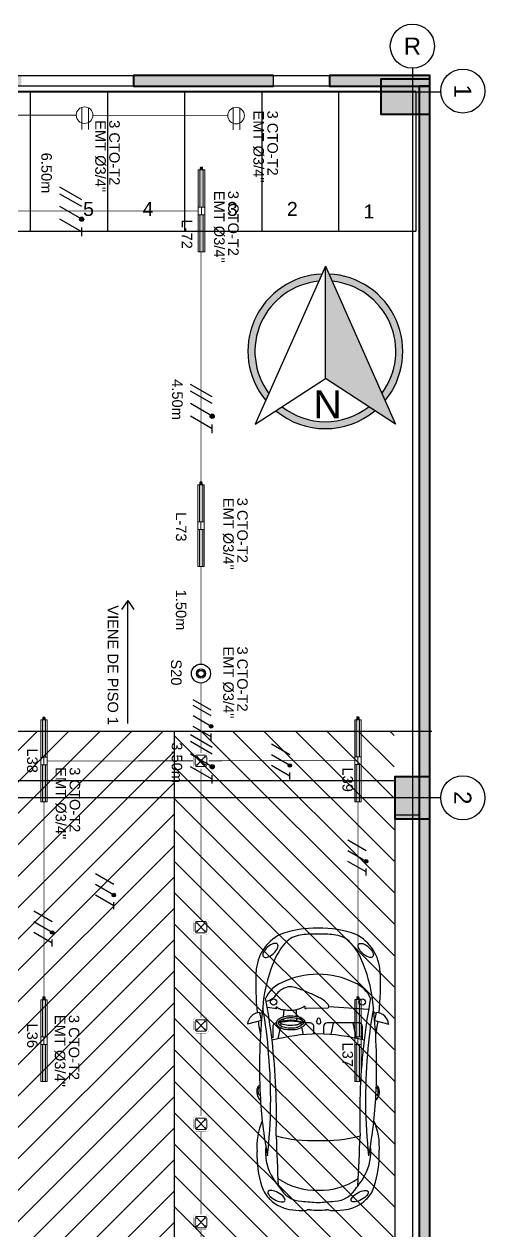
# Model space of a CAD drawing. Header units: metres. Extents: x 81 to 650, y -25 to 177.
# Drawn here: x 172.79 to 179.37, y 71.62 to 88.87 of the extents above; entities that cross this region are included whole.
import ezdxf
from ezdxf.enums import TextEntityAlignment as Align
from ezdxf.lldxf.tags import DXFTag

# ---------------------------------------------------------------- set-up
doc = ezdxf.new("R2010")
doc.units = ezdxf.units.M
doc.linetypes.add('LÍNEAS_OCULTASX2', pattern=[0.75, 0.5, -0.25])
for name, color, linetype in [('-ALAMBRADO', 7, 'Continuous'), ('-parquead', 253, 'Continuous'), ('@F1', 251, 'Continuous'), ('A_CIRCULO DE EJES', 252, 'Continuous'), ('AREA PARQUEO', 253, 'Continuous'), ('AS_GL DETECCION_PISO 2', 7, 'Continuous'), ('GG_PISO 2', 8, 'Continuous'), ('GG_PISO 3', 8, 'Continuous'), ('NORTE', 7, 'Continuous'), ('SENSOR MOVIMIENTO', 3, 'Continuous'), ('TEXTOS DE MEDIDAS', 7, 'Continuous')]:
    doc.layers.add(name, color=color, linetype=linetype)
for name, color, linetype, lineweight in [('-CN-GYD-INTERRUPTORES DE PARED', 3, 'Continuous', 20), ('-CN-GYD-LUMINARIA LED HERMETICA', 1, 'Continuous', 5), ('-CN-GYD-TOMACORRIENTES', 1, 'Continuous', 18), ('-CN-GYD-TUBERÍA PRINCIPAL ILUMINACION', 5, 'Continuous', 5), ('-CN-GYD-TUBERÍA TOMACORRIENTE PVC', 86, 'Continuous', 18), ('-EL-Texto Tomas', 7, 'Continuous', 0), ('_TEXTO', 7, 'Continuous', 9), ('CAJA DE PASO', 94, 'Continuous', 5), ('Estructura', 250, 'Continuous', 40), ('Muro', 251, 'Continuous', 40), ('Piso', 253, 'Continuous', 30), ('TEXTOS', 250, 'Continuous', 20)]:
    doc.layers.add(name, color=color, linetype=linetype, lineweight=lineweight)
doc.layers.add('A-HATCH CONCRETO', color=7, linetype='Continuous', true_color=0xc2c2c2)
doc.layers.add('HACHTCOLUMNA', color=7, linetype='Continuous', true_color=0x474747)
doc.styles.add('A_TEXT1', font='arial.ttf')
doc.styles.add('ROMANS', font='arial.ttf')
doc.styles.get("Standard").update_dxf_attribs({"font": 'arial.ttf'})
tags = doc.linetypes.add('EMT_LINE', pattern='A,0.5,-0.2,["EMT",Standard,S=0.1,R=0,X=-0.1,Y=-0.05],-0.25', length=0.95).pattern_tags.tags
tags[6] = DXFTag(74, 10)
pattern_1 = [(270, (73.633, -1.35), (10.40324, -6.00631), [1.50158, -10.51105]), (360, (73.6335, -2.101), (10.40324, 6.00631), [0.75079, -20.05569]), (360, (73.6335, -2.289), (10.40324, 6.00631), [0.60063, -20.20584]), (360, (73.6335, -1.9134), (10.40324, 6.00631), [0.60063, -20.20584]), (330, (73.633, -2.477), (10.40324, 6.00631), [0.4805, -11.53212]), (30, (73.633, -1.726), (4e-09, 12.01262), [0.4805, -11.53212])]

# ---------------------------------------------------------------- blocks, each defined once
blk = doc.blocks.new('GG_HERMETICA')
h = blk.add_hatch()
h.set_pattern_fill('SWAMP', color=252, scale=0.472938, angle=270)
h.set_pattern_definition(pattern_1)
h.paths.add_polyline_path([(-20, -30), (-20, 17), (-550, 17), (-550, -30)])
h = blk.add_hatch()
h.set_pattern_fill('SWAMP', color=252, scale=0.472938, angle=270)
h.set_pattern_definition(pattern_1)
h.paths.add_polyline_path([(620, -30), (620, 17), (90, 17), (90, -30)])
at = {"layer": '-CN-GYD-INTERRUPTORES DE PARED', "color": 1, "extrusion": (0, 0, -1)}
for p, q in [((-550, -53), (-550, 40)), ((-550, 40), (-525, 40)), ((-525, 40), (-20, 40)), ((90, 40), (620, 40)), ((620, 40), (620, -53)), ((-20, -53), (-550, -53)), ((594, -53), (90, -53)), ((620, -53), (594, -53))]:
    blk.add_line(p, q, dxfattribs=at)
at = {"layer": '-CN-GYD-INTERRUPTORES DE PARED', "color": 1}
for p, q in [((90, 40), (-20, 40)), ((-20, 40), (-20, -53)), ((90, -53), (90, 40)), ((622, 6), (620, 6)), ((620, 6), (620, -6)), ((622, 10), (623, 11)), ((622, 8), (622, 10)), ((622, 7), (622, 8)), ((622, 5), (622, 7)), ((622, -6), (622, 6)), ((623, 4), (622, 5)), ((622, -3), (623, 1)), ((623, 11), (623, 11)), ((623, 11), (630, 11)), ((623, 1), (623, 4)), ((623, 1), (623, 1)), ((630, 11), (630, 6)), ((630, 6), (631, 6)), ((631, 6), (631, 9)), ((631, 9), (639, 9)), ((639, 9), (639, 6)), ((639, 6), (640, 6)), ((640, 10), (650, 10)), ((640, 6), (640, 10)), ((650, 10), (652, 8)), ((652, 8), (656, 8)), ((656, 8), (658, 8)), ((658, 8), (661, 5)), ((661, 5), (661, -6)), ((-20, -6), (90, -6)), ((620, -19), (620, -6)), ((622, -19), (620, -19)), ((622, -6), (622, -3)), ((622, -6), (622, -9)), ((622, -6), (622, -19)), ((622, -9), (623, -13)), ((623, -17), (622, -18)), ((622, -18), (622, -19)), ((622, -19), (622, -21)), ((622, -21), (622, -22)), ((622, -22), (623, -24)), ((623, -13), (623, -14)), ((623, -14), (623, -17)), ((623, -24), (623, -24)), ((623, -24), (630, -24)), ((630, -24), (630, -19)), ((630, -19), (631, -19)), ((631, -19), (631, -22)), ((631, -22), (639, -22)), ((639, -22), (639, -19)), ((639, -19), (640, -19)), ((640, -19), (640, -22)), ((640, -22), (650, -22)), ((650, -22), (652, -20)), ((652, -20), (656, -20)), ((656, -20), (658, -20)), ((658, -20), (661, -17)), ((661, -17), (661, -6))]:
    blk.add_line(p, q, dxfattribs=at)
for points in [[(623, 4), (630, 4)], [(623, 1), (630, 1)], [(629, 11), (629, 4), (629, 1), (629, -6)], [(630, 6), (630, -6)], [(631, 6), (631, -6)], [(639, 2), (631, 2)], [(639, 6), (639, -6)], [(640, 6), (640, -6)], [(640, 1), (650, 1), (650, 3), (640, 3)], [(650, 3), (652, 5)], [(650, 1), (652, -3)], [(652, 8), (652, -6)], [(-20, -53), (90, -53)], [(623, -14), (630, -14)], [(623, -17), (630, -17)], [(629, -24), (629, -17), (629, -14), (629, -6)], [(630, -19), (630, -6)], [(631, -19), (631, -6)], [(639, -15), (631, -15)], [(639, -19), (639, -6)], [(640, -19), (640, -6)], [(640, -14), (650, -14), (650, -15), (640, -15)], [(650, -14), (652, -10)], [(650, -15), (652, -17)], [(652, -20), (652, -6)]]:
    blk.add_lwpolyline(points, dxfattribs=at)
at = {"color": 1}
for points in [[(-20, 17), (-20, -30), (-550, -30), (-550, 17)], [(620, 17), (620, -30), (90, -30), (90, 17)]]:
    blk.add_lwpolyline(points, close=True, dxfattribs=at)
blk = doc.blocks.new('O6C20-MDW')
at = {"layer": 'SENSOR MOVIMIENTO'}
for radius in [129, 62.1, 43.1]:
    blk.add_circle((63166, 32657), radius, dxfattribs=at)
blk = doc.blocks.new('A_B_Eje')
at = {"layer": 'A_CIRCULO DE EJES', "ltscale": 1.5}
blk.add_circle((0, 0), 0.0045, dxfattribs=at)
at = {"layer": 'A_CIRCULO DE EJES', "ltscale": 1.5, "style": 'A_TEXT1'}
blk.add_attdef('EJE', text='', height=0.0035, dxfattribs=at).set_placement((0, 0), align=Align.MIDDLE_CENTER)
blk = doc.blocks.new('3x')
at = {"layer": '-ALAMBRADO'}
h = blk.add_hatch(color=256, dxfattribs=at)
edge = h.paths.add_edge_path()
edge.add_arc((0.078, 0.13), 0.025, 0, 360)
for p, q in [((-0.152, 0.13), (-0.302, -0.13)), ((-0.072, 0.13), (-0.222, -0.13)), ((0.078, 0.13), (-0.072, -0.13)), ((0.228, 0.13), (0.078, -0.13))]:
    blk.add_line(p, q, dxfattribs=at)
blk.add_lwpolyline([(0.278, 0.13), (0.178, 0.13)], dxfattribs=at)
blk.add_circle((0.078, 0.13), 0.025, dxfattribs=at)
blk = doc.blocks.new('*U62')
at = {"layer": '-ALAMBRADO'}
blk.add_blockref('3x', (0, 0), dxfattribs=at)
blk = doc.blocks.new('A$Cf847e5f9')
h = blk.add_hatch(color=256)
h.dxf.hatch_style = 1
h.paths.add_polyline_path([(-0.94, 0.95), (-0.48, 1.98, -0.58483), (6.62, 18.02), (7.08, 19.06, 0.618991)])
h.paths.add_polyline_path([(15.65, 1.98), (16.1, 0.95, 0.618991), (8.08, 19.06), (8.54, 18.02, -0.58483)])
at = {"true_color": 0x636466}
h = blk.add_hatch(color=251, dxfattribs=at)
h.dxf.hatch_style = 1
h.paths.add_polyline_path([(7.58, 4.1), (17.59, -2.41), (7.58, 20.19)])
h = blk.add_hatch(color=256)
h.dxf.hatch_style = 1
h.paths.add_polyline_path([(1.39, 0.07), (0.5, -0.5, 0.361596), (14.66, -0.5), (13.78, 0.07, -0.344197)])
for points in [[(-2.43, -2.41), (7.58, 4.1)], [(17.59, -2.41), (7.58, 4.1)]]:
    blk.add_lwpolyline(points)
at = {"layer": 'NORTE'}
for q in [(-2.43, -2.41), (17.59, -2.41)]:
    blk.add_line((7.58, 20.19), q, dxfattribs=at)
blk.add_lwpolyline([(7.58, 4.1), (7.58, 20.19)], dxfattribs=at)
for radius, start, end in [(11.06, 92.5879, 219.6164), (11.06, 320.3836, 87.4121), (10.06, 95.4614, 216.7429), (10.06, 323.2571, 84.5386), (10.06, 232.0134, 307.9866), (11.06, 230.2404, 309.7596)]:
    blk.add_arc((7.58, 8), radius, start, end, dxfattribs=at)
at = {"layer": 'NORTE', "insert": (5.88, 2.43), "char_height": 4, "attachment_point": 1}
blk.add_mtext_dynamic_manual_height_columns('N', width=1.3231, gutter_width=12.5, heights=[0], dxfattribs=at)
blk = doc.blocks.new('estructura etapa 3')
at = {"layer": 'HACHTCOLUMNA'}
h = blk.add_hatch(color=256, dxfattribs=at)
h.paths.add_polyline_path([(-91.651, -6658.124), (-91.651, -6657.624), (-92.35, -6657.624), (-92.35, -6658.124)])
h.paths.add_polyline_path([(-49.354, -6658.124), (-49.354, -6657.624), (-50.055, -6657.624), (-50.055, -6658.124)])
h.paths.add_polyline_path([(-56.053, -6658.124), (-56.053, -6657.624), (-56.753, -6657.624), (-56.753, -6658.124)])
h.paths.add_polyline_path([(-76.45, -6659.124), (-76.95, -6659.124), (-76.95, -6657.624), (-76.45, -6657.624)])
h.paths.add_polyline_path([(-83.95, -6659.124), (-84.45, -6659.124), (-84.45, -6657.624), (-83.95, -6657.624)])
h.paths.add_polyline_path([(-60.452, -6659.124), (-60.952, -6659.124), (-60.952, -6657.624), (-60.452, -6657.624)])
h.paths.add_polyline_path([(-67.95, -6659.124), (-68.45, -6659.124), (-68.45, -6657.624), (-67.95, -6657.624)])
h.paths.add_polyline_path([(-91.85, -6668.199), (-91.851, -6667.599), (-92.35, -6667.599), (-92.349, -6668.199)])
h.paths.add_polyline_path([(-49.354, -6668.199), (-49.354, -6667.599), (-49.854, -6667.599), (-49.854, -6668.199)])
h.paths.add_polyline_path([(-56.154, -6668.149), (-56.154, -6667.649), (-56.854, -6667.649), (-56.854, -6668.149)])
h.paths.add_polyline_path([(-59.952, -6667.649), (-59.952, -6668.149), (-61.452, -6668.149), (-61.452, -6667.649)])
h.paths.add_polyline_path([(-75.95, -6667.649), (-75.95, -6668.149), (-77.45, -6668.149), (-77.45, -6667.649)])
h.paths.add_polyline_path([(-68.95, -6667.649), (-68.95, -6668.149), (-67.45, -6668.149), (-67.45, -6667.649)])
h.paths.add_polyline_path([(-84.95, -6667.649), (-84.95, -6668.149), (-83.45, -6668.149), (-83.45, -6667.649)])
h.paths.add_polyline_path([(-91.85, -6676.199), (-91.85, -6675.599), (-92.349, -6675.599), (-92.349, -6676.199)])
h.paths.add_polyline_path([(-49.354, -6676.199), (-49.354, -6675.599), (-49.854, -6675.599), (-49.854, -6676.199)])
h.paths.add_polyline_path([(-56.154, -6676.149), (-56.154, -6675.649), (-56.754, -6675.649), (-56.754, -6676.149)])
h.paths.add_polyline_path([(-59.952, -6675.649), (-59.952, -6676.149), (-61.452, -6676.149), (-61.452, -6675.649)])
h.paths.add_polyline_path([(-75.95, -6675.649), (-75.95, -6676.149), (-77.45, -6676.149), (-77.45, -6675.649)])
h.paths.add_polyline_path([(-68.95, -6675.649), (-68.95, -6676.149), (-67.45, -6676.149), (-67.45, -6675.649)])
h.paths.add_polyline_path([(-84.95, -6675.649), (-84.95, -6676.149), (-83.45, -6676.149), (-83.45, -6675.649)])
h.paths.add_polyline_path([(-91.847, -6686.299), (-91.851, -6685.699), (-92.35, -6685.699), (-92.346, -6686.299)])
h.paths.add_polyline_path([(-49.354, -6686.299), (-49.354, -6685.699), (-49.854, -6685.699), (-49.854, -6686.299)])
h.paths.add_polyline_path([(-56.154, -6686.249), (-56.154, -6685.749), (-56.754, -6685.749), (-56.754, -6686.249)])
h.paths.add_polyline_path([(-59.952, -6685.749), (-59.952, -6686.249), (-61.452, -6686.249), (-61.452, -6685.749)])
h.paths.add_polyline_path([(-75.95, -6685.749), (-75.95, -6686.249), (-77.45, -6686.249), (-77.45, -6685.749)])
h.paths.add_polyline_path([(-68.95, -6685.749), (-68.95, -6686.249), (-67.45, -6686.249), (-67.45, -6685.749)])
h.paths.add_polyline_path([(-84.95, -6685.749), (-84.95, -6686.249), (-83.45, -6686.249), (-83.45, -6685.749)])
h.paths.add_polyline_path([(-49.353, -6694.294), (-49.354, -6693.699), (-49.855, -6693.699), (-49.854, -6694.294)])
h.paths.add_polyline_path([(-56.054, -6694.249), (-56.054, -6693.749), (-56.753, -6693.749), (-56.753, -6694.249)])
h.paths.add_polyline_path([(-91.651, -6694.249), (-91.651, -6693.749), (-92.35, -6693.749), (-92.35, -6694.249)])
h.paths.add_polyline_path([(-59.952, -6693.749), (-59.952, -6694.249), (-61.452, -6694.249), (-61.452, -6693.749)])
h.paths.add_polyline_path([(-75.95, -6693.749), (-75.95, -6694.249), (-77.45, -6694.249), (-77.45, -6693.749)])
h.paths.add_polyline_path([(-68.95, -6693.749), (-68.95, -6694.249), (-67.45, -6694.249), (-67.45, -6693.749)])
h.paths.add_polyline_path([(-84.95, -6693.749), (-84.95, -6694.249), (-83.45, -6694.249), (-83.45, -6693.749)])
h.paths.add_polyline_path([(-49.359, -6703.974), (-49.359, -6703.374), (-49.859, -6703.374), (-49.859, -6703.974)])
h.paths.add_polyline_path([(-56.054, -6703.924), (-56.054, -6703.424), (-56.753, -6703.424), (-56.753, -6703.924)])
h.paths.add_polyline_path([(-67.95, -6704.924), (-67.95, -6703.424), (-68.45, -6703.424), (-68.45, -6704.924)])
h.paths.add_polyline_path([(-91.651, -6703.924), (-91.651, -6703.424), (-92.35, -6703.424), (-92.35, -6703.924)])
h.paths.add_polyline_path([(-61.847, -6703.424), (-60.347, -6703.424), (-60.347, -6703.924), (-61.847, -6703.924)])
h.paths.add_polyline_path([(-83.95, -6704.924), (-83.95, -6703.424), (-84.45, -6703.424), (-84.45, -6704.924)])
h.paths.add_polyline_path([(-76.45, -6704.924), (-76.45, -6703.424), (-76.95, -6703.424), (-76.95, -6704.924)])
h.paths.add_polyline_path([(-49.354, -6711.949), (-49.354, -6711.449), (-50.054, -6711.449), (-50.054, -6711.949)])
h.paths.add_polyline_path([(-55.954, -6711.949), (-55.954, -6711.449), (-56.654, -6711.449), (-56.654, -6711.949)])
h.paths.add_polyline_path([(-91.65, -6711.949), (-91.65, -6711.449), (-92.35, -6711.449), (-92.35, -6711.949)])
h.paths.add_polyline_path([(-60.952, -6711.949), (-60.952, -6709.549), (-60.452, -6709.549), (-60.452, -6711.949)])
h.paths.add_polyline_path([(-68.45, -6709.549), (-68.45, -6711.949), (-67.95, -6711.949), (-67.95, -6709.549)])
h.paths.add_polyline_path([(-76.95, -6709.549), (-76.95, -6711.949), (-76.45, -6711.949), (-76.45, -6709.549)])
h.paths.add_polyline_path([(-83.95, -6709.549), (-83.95, -6711.949), (-84.45, -6711.949), (-84.45, -6709.549)])
at = {"layer": 'Estructura'}
for points in [[(-49.354, -6658.124), (-49.354, -6657.624), (-50.055, -6657.624), (-50.055, -6658.124)], [(-49.354, -6668.199), (-49.354, -6667.599), (-49.854, -6667.599), (-49.854, -6668.199)]]:
    blk.add_lwpolyline(points, close=True, dxfattribs=at)
blk = doc.blocks.new('A$Ce042a74c')
at = {"layer": 'A-HATCH CONCRETO', "ltscale": 0.03}
h = blk.add_hatch(color=256, dxfattribs=at)
h.dxf.hatch_style = 1
h.paths.add_polyline_path([(37.983, 8.975), (36.988, 8.975), (36.988, 8.825), (37.983, 8.825)])
h.paths.add_polyline_path([(38.983, 11.675), (38.983, 8.175), (39.133, 8.175), (39.133, 11.675)])
h.paths.add_polyline_path([(38.983, 8.975), (38.983, 8.975), (38.983, 8.825), (38.983, 8.825)], flags=17)
h.paths.add_polyline_path([(35.488, 8.975), (30.936, 8.975), (30.936, 8.825), (35.488, 8.825)])
h.paths.add_polyline_path([(33.787, 8.825), (33.787, 8.825), (33.637, 8.825), (33.637, 8.825)], flags=17)
h.paths.add_polyline_path([(33.787, 6.462), (33.637, 6.462), (33.637, 7.823), (33.787, 7.823)])
h.paths.add_polyline_path([(33.637, 7.474), (33.637, 7.624), (33.003, 7.624), (33.003, 7.475)])
h.paths.add_polyline_path([(31.549, 7.475), (31.549, 7.625), (32.203, 7.625), (32.203, 7.475)])
h.paths.add_polyline_path([(30.185, 7.475), (30.185, 7.625), (30.749, 7.625), (30.749, 7.475)])
h.paths.add_polyline_path([(30.489, 6.462), (30.339, 6.462), (30.339, 7.475), (30.489, 7.475)])
h.paths.add_polyline_path([(32.138, 6.462), (31.988, 6.462), (31.988, 7.475), (32.138, 7.475)])
h.paths.add_polyline_path([(26.544, 6.462), (33.787, 6.462), (33.787, 6.312), (26.544, 6.312)])
h.paths.add_polyline_path([(26.694, 7.475), (26.694, 7.625), (28.886, 7.625), (28.886, 7.475)])
h.paths.add_polyline_path([(26.545, 6.462), (26.543, 8.975), (26.693, 8.974), (26.693, 8.824), (26.694, 8.825), (26.695, 6.462)])
h.paths.add_polyline_path([(27.446, 6.462), (27.296, 6.462), (27.296, 6.462), (27.446, 6.462)])
h.paths.add_polyline_path([(26.546, 11.676), (26.546, 9.875), (26.691, 9.875), (26.696, 11.676)])
h.paths.add_polyline_path([(31.087, 8.975), (30.936, 8.975), (30.936, 9.977), (29.034, 9.977), (29.036, 8.975), (28.886, 8.975), (28.883, 10.126), (29.836, 10.126), (29.836, 11.675), (29.986, 11.675), (29.986, 10.126), (30.936, 10.126), (30.936, 11.675), (31.087, 11.675)])
h.paths.add_polyline_path([(31.886, 8.975), (32.036, 8.975), (32.036, 8.975)])
h.paths.add_polyline_path([(26.547, 11.675), (39.133, 11.675), (39.133, 11.825), (26.547, 11.825)])
h.paths.add_polyline_path([(47.081, 11.675), (44.231, 11.675), (44.231, 11.825), (47.081, 11.825)])
h.paths.add_polyline_path([(47.981, 54.675), (47.831, 54.675), (47.831, 3.892), (46.241, 3.892), (46.241, 5.906), (46.931, 5.906), (46.931, 6.056), (46.091, 6.056), (46.091, 2.292), (47.081, 2.292), (47.081, 2.442), (46.241, 2.442), (46.241, 3.742), (47.831, 3.742), (47.831, 0.95), (47.981, 0.95)])
h.paths.add_polyline_path([(27.346, 2.91), (27.373, 2.76), (26.695, 2.76), (26.695, 0.54), (26.544, 0.54), (26.544, 2.91)])
h.paths.add_polyline_path([(29.883, 2.91), (29.911, 2.76), (28.348, 2.76), (28.377, 2.91)])
h.paths.add_polyline_path([(32.1, 2.91), (32.129, 2.76), (30.885, 2.76), (30.914, 2.91)])
h.paths.add_polyline_path([(31.438, 0.54), (31.588, 0.54), (31.588, 0.566), (31.588, 2.76), (31.438, 2.76), (31.438, 0.566)])
h.paths.add_polyline_path([(33.14, 2.91), (33.113, 2.76), (33.737, 2.76), (33.737, 0.54), (33.887, 0.54), (33.887, 2.91)])
h.paths.add_polyline_path([(26.545, 0.39), (33.887, 0.39), (33.887, 0.54), (26.545, 0.54)])
h.paths.add_polyline_path([(7.925, 54.676), (7.925, 54.826), (3.1, 54.825), (3.1, 54.675)])
h.paths.add_polyline_path([(37.395, 51.521), (37.245, 51.521), (37.245, 54.675), (37.395, 54.675)])
h.paths.add_polyline_path([(36.533, 51.671), (36.383, 51.671), (36.383, 53.275), (36.533, 53.275)])
h.paths.add_polyline_path([(28.886, 51.521), (28.886, 51.671), (37.245, 51.671), (37.245, 51.521)])
h.paths.add_polyline_path([(36.383, 54.325), (36.383, 54.475)])
h.paths.add_polyline_path([(29.036, 52.667), (28.886, 52.667), (28.886, 53.275), (29.036, 53.275)], flags=0)
h.paths.add_polyline_path([(29.036, 52.667), (28.886, 52.667), (28.886, 53.275), (29.036, 53.275)], flags=17)
h.paths.add_polyline_path([(29.036, 52.667), (28.886, 52.667), (28.886, 53.275), (29.036, 53.275)], flags=17)
h = blk.add_hatch(color=256, dxfattribs=at)
h.dxf.hatch_style = 1
h.paths.add_polyline_path([(47.981, 54.675), (47.981, 54.825)], flags=17)
h.paths.add_polyline_path([(47.981, 54.675), (47.981, 54.825), (46.54, 54.825), (46.547, 54.675), (45.747, 54.675), (45.747, 54.825), (43.749, 54.825), (43.749, 54.675)])
h.paths.add_polyline_path([(42.149, 54.675), (42.149, 54.825), (40.252, 54.825), (40.252, 54.675)])
h.paths.add_polyline_path([(39.452, 54.675), (39.452, 54.825), (38.65, 54.825), (38.65, 54.675)])
h.paths.add_polyline_path([(37.45, 54.676), (37.45, 54.826), (28.403, 54.825), (28.403, 54.675)])
h.paths.add_polyline_path([(27.603, 54.675), (27.603, 54.825), (26.799, 54.825), (26.799, 54.675)])
h.paths.add_polyline_path([(25.199, 54.674), (25.199, 54.824), (23.202, 54.825), (23.202, 54.675)])
h.paths.add_polyline_path([(22.002, 54.675), (22.002, 54.825), (20.004, 54.825), (20.004, 54.675)])
h.paths.add_polyline_path([(18.804, 54.675), (18.804, 54.825), (17.602, 54.825), (17.602, 54.675)])
h.paths.add_polyline_path([(16.802, 54.676), (16.802, 54.826), (15.505, 54.825), (15.505, 54.675)])
h.paths.add_polyline_path([(13.905, 54.675), (13.905, 54.825), (11.921, 54.825), (11.921, 54.675)])
h.paths.add_polyline_path([(11.121, 54.675), (11.121, 54.825), (9.525, 54.825), (9.525, 54.675)])
at = {"layer": 'Piso'}
h = blk.add_hatch(dxfattribs=at)
h.set_pattern_fill('ANSI31', color=256, scale=0.1, angle=-41.916, style=0)
h.set_pattern_definition([(45, (42.71952, 22.5916), (-0.2245064, 0.2245064), [])])
h.paths.add_polyline_path([(44.331, 45.45), (44.331, 18.15), (41.381, 18.15), (41.381, 44.1), (41.242, 44.59), (40.949, 45.007), (40.536, 45.305), (40.048, 45.45)])
h = blk.add_hatch(dxfattribs=at)
h.set_pattern_fill('ANSI31', color=256, scale=0.1, angle=-41.916, style=0)
h.set_pattern_definition([(135, (46.04185, 22.5916), (0.2245064, 0.2245064), [])])
h.paths.add_polyline_path([(44.331, 45.45), (44.331, 18.15), (47.491, 18.15), (47.471, 45.45)])
at = {"layer": '-parquead'}
for points in [[(39.452, 54.825), (43.749, 54.825), (43.749, 54.675), (39.452, 54.675)], [(45.747, 54.825), (46.547, 54.825), (46.547, 54.675), (45.747, 54.675)], [(47.831, 44.25), (47.481, 44.25), (47.481, 18.7), (47.831, 18.7)]]:
    blk.add_lwpolyline(points, close=True, dxfattribs=at)
for points in [[(47.781, 54.6), (41.182, 54.6), (41.182, 52.6), (47.781, 52.6)], [(42.281, 52.6), (42.281, 54.6)], [(43.381, 54.6), (43.381, 52.6)], [(44.481, 52.6), (44.481, 54.6)], [(45.581, 54.6), (45.581, 52.6)], [(46.681, 52.6), (46.681, 54.6)], [(47.781, 54.6), (47.781, 52.6)]]:
    blk.add_lwpolyline(points, dxfattribs=at)
at = {"layer": 'Muro'}
blk.add_lwpolyline([(45.747, 54.825), (43.749, 54.825), (43.749, 54.675), (45.747, 54.675)], dxfattribs=at)
for points in [[(47.981, 54.675), (47.981, 54.825), (46.547, 54.825), (46.547, 54.675)], [(47.981, 54.675), (47.831, 54.675), (47.831, 0.95), (47.981, 0.95)]]:
    blk.add_lwpolyline(points, close=True, dxfattribs=at)
at = {"layer": 'Piso'}
for p, q in [((39.884, 45.451), (48.012, 45.451)), ((44.331, 45.451), (44.331, 18.15))]:
    blk.add_line(p, q, dxfattribs=at)
at = {"layer": 'AS_GL DETECCION_PISO 2', "linetype": 'Continuous', "lineweight": 50}
blk.add_blockref('estructura etapa 3', (97.335, 6712.399), dxfattribs=at)
at = {"layer": 'GG_PISO 2', "char_height": 0.2}
for s, insert, attachment_point, rotation in [('5', (43.186, 53.019), 3, 0), ('4', (43.879, 53.019), 1, 360), ('3', (45.239, 53.019), 3, 0), ('2', (45.94, 53.019), 1, 360), ('1', (47.035, 52.983), 1, 360)]:
    blk.add_mtext_dynamic_manual_height_columns(s, width=0.89145, gutter_width=5, heights=[0], dxfattribs=dict(at, insert=insert, attachment_point=attachment_point, rotation=rotation))
blk = doc.blocks.new('Tomas BD1')
at = {"lineweight": 0}
blk.add_line((0.115, -0.318), (0.115, 0.588), dxfattribs=at)
blk.add_lwpolyline([(-0.154, -0.297), (-0.154, 0.588)], dxfattribs=at)
blk.add_circle((0, 0), 0.338, dxfattribs=at)
at = {"layer": '-EL-Texto Tomas', "color": 7, "style": 'ROMANS'}
for tag, p, height, flags in [('POTENCIA(W)', (0.878, 0.595), 0.321, 9), ('TABLERO', (0.316, 0.654), 0.273, 8), ('CTO', (-0.059, 0.65), 0.273, 8)]:
    blk.add_attdef(tag, p, '', height=height, rotation=90, dxfattribs=dict(at, flags=flags))
at = {"layer": '-EL-Texto Tomas', "style": 'ROMANS', "flags": 9}
blk.add_attdef('USO', (-0.84, 0.589), '', height=0.35, rotation=90, dxfattribs=at)
blk = doc.blocks.new('Caja de paso')
at = {"layer": '-CN-GYD-TUBERÍA TOMACORRIENTE PVC', "const_width": 0.00173}
blk.add_lwpolyline([(-0.111, 0.067), (-0.111, -0.067, 0.414214), (-0.067, -0.111), (0.067, -0.111, 0.414214), (0.111, -0.067), (0.111, 0.067, 0.414214), (0.067, 0.111), (-0.067, 0.111, 0.414214)], format="xyb", close=True, dxfattribs=at)
at = {"layer": '-CN-GYD-TUBERÍA TOMACORRIENTE PVC'}
blk.add_lwpolyline([(-0.057, -0.082), (0.057, -0.082, 0.414214), (0.082, -0.057), (0.082, 0.057, 0.414214), (0.057, 0.082), (-0.057, 0.082, 0.414214), (-0.082, 0.057), (-0.082, -0.057, 0.414214)], format="xyb", close=True, dxfattribs=at)
at = {"layer": '-CN-GYD-TUBERÍA TOMACORRIENTE PVC', "linetype": 'LÍNEAS_OCULTASX2'}
for points in [[(-0.057, 0.057), (0.057, -0.057)], [(0.057, 0.057), (-0.057, -0.057)]]:
    blk.add_lwpolyline(points, dxfattribs=at)
at = {"layer": '-CN-GYD-TUBERÍA TOMACORRIENTE PVC'}
for centre in [(-0.057, 0.057), (0.057, 0.057), (-0.057, -0.057), (0.057, -0.057)]:
    blk.add_circle(centre, 0.00665, dxfattribs=at)
blk = doc.blocks.new('2x')
at = {"layer": '-ALAMBRADO'}
h = blk.add_hatch(color=256, dxfattribs=at)
edge = h.paths.add_edge_path()
edge.add_arc((0.075, 0.13), 0.025, 0, 360)
for p, q in [((-0.075, 0.13), (-0.225, -0.13)), ((0.075, 0.13), (-0.075, -0.13)), ((0.225, 0.13), (0.075, -0.13))]:
    blk.add_line(p, q, dxfattribs=at)
blk.add_lwpolyline([(0.275, 0.13), (0.175, 0.13)], dxfattribs=at)
blk.add_circle((0.075, 0.13), 0.025, dxfattribs=at)
blk = doc.blocks.new('*U51')
at = {"layer": '-ALAMBRADO'}
blk.add_blockref('2x', (0, 0), dxfattribs=at)

msp = doc.modelspace()

# ---------------------------------------------------------------- linework, layer by layer
at = {"layer": '-CN-GYD-TUBERÍA PRINCIPAL ILUMINACION', "linetype": 'EMT_LINE', "ltscale": 10, "const_width": 0.01}
for points in [[(171.13, 87.567), (173.532, 87.567)], [(173.769, 87.561), (175.695, 87.561)], [(168.86, 86.199), (175.273, 86.199)], [(175.313, 85.614), (175.313, 82.325)], [(175.313, 81.114), (175.313, 79.719)], [(175.313, 79.447), (175.313, 78.447)], [(173.118, 78.335), (175.201, 78.336)], [(175.424, 78.336), (177.508, 78.337)], [(175.313, 76.07), (175.313, 78.225)], [(173.072, 77.75), (173.072, 74.961)], [(177.554, 74.962), (177.554, 77.752)], [(175.313, 74.664), (175.313, 75.847)], [(175.313, 73.258), (175.313, 74.441)], [(175.313, 71.852), (175.313, 73.036)], [(175.313, 70.446), (175.313, 71.63)]]:
    msp.add_lwpolyline(points, dxfattribs=at)
at = {"color": 8}
msp.add_lwpolyline([(171.78, 78.057), (178.08, 78.057)], dxfattribs=at)
at = {"layer": '@F1', "linetype": 'Continuous'}
for p, q in [((176.177, 74.625), (176.152, 74.738)), ((176.155, 74.722), (176.187, 74.737)), ((176.395, 74.788), (176.26, 74.81)), ((177.814, 74.722), (177.782, 74.737)), ((177.793, 74.625), (177.818, 74.738)), ((176.177, 74.625), (175.977, 74.569)), ((176.499, 74.617), (176.414, 74.6)), ((176.5, 74.605), (176.415, 74.588)), ((176.455, 74.579), (176.448, 74.549)), ((176.67, 74.623), (176.777, 74.6)), ((176.671, 74.612), (176.778, 74.588)), ((176.736, 74.588), (176.744, 74.555)), ((176.964, 74.604), (176.97, 74.634)), ((177.025, 74.604), (177.018, 74.634)), ((177.062, 74.535), (177.062, 74.431)), ((177.566, 74.588), (177.116, 74.588)), ((177.201, 74.586), (177.167, 74.423)), ((177.481, 74.588), (177.53, 74.367)), ((177.62, 74.346), (177.62, 74.535)), ((177.793, 74.625), (177.993, 74.569)), ((176.443, 74.523), (176.409, 74.361)), ((176.75, 74.528), (176.774, 74.42))]:
    msp.add_line(p, q, dxfattribs=at)
at = {"layer": '@F1'}
for p, q in [((176.492, 74.674), (176.501, 74.779)), ((176.679, 74.68), (176.675, 74.778)), ((177.125, 74.802), (176.817, 74.795)), ((177.705, 74.779), (177.139, 74.819)), ((176.487, 74.615), (176.49, 74.648)), ((176.682, 74.621), (176.68, 74.654))]:
    msp.add_line(p, q, dxfattribs=at)
at = {"layer": '@F1', "linetype": 'Continuous'}
for points in [[(176.392, 74.588, 0.414214), (176.339, 74.535), (176.339, 74.376)], [(176.923, 74.431), (176.923, 74.535, 0.414214), (176.87, 74.588), (176.804, 74.588)]]:
    msp.add_lwpolyline(points, format="xyb", dxfattribs=at)
for points in [[(176.438, 74.588), (176.415, 74.588)], [(176.778, 74.588), (176.736, 74.588)]]:
    msp.add_lwpolyline(points, dxfattribs=at)
for centre, radius, start, end in [((176.941, 74.532), 1.412, 88.203, 110.657), ((177.029, 74.532), 1.412, 69.343, 91.797), ((176.738, 75.286), 0.64, 117.4706, 176.8958), ((177.136, 75.166), 0.838, 135.0395, 161.5127), ((176.781, 75.485), 0.363, 93.5765, 131.0654), ((176.944, 74.385), 1.474, 88.4023, 97.2064), ((177.026, 74.385), 1.474, 82.7936, 91.5977), ((177.188, 75.485), 0.363, 48.9346, 86.4235), ((176.833, 75.166), 0.838, 18.4873, 44.9605), ((177.232, 75.286), 0.64, 3.1042, 62.5294), ((178.233, 74.659), 2.044, 157.7656, 175.955), ((175.736, 74.659), 2.044, 4.045, 22.2344), ((180.037, 75.139), 3.943, 177.3617, 185.9207), ((176.984, 74.104), 1.18, 89.966, 116.1842), ((176.986, 74.104), 1.18, 63.8158, 90.034), ((173.933, 75.139), 3.943, 354.0793, 2.6383), ((176.624, 74.772), 0.422, 112.2685, 156.4568), ((177.346, 74.772), 0.422, 23.5432, 67.7315), ((166.68, 73.181), 9.717, 6.8538, 10.432), ((187.29, 73.181), 9.717, 169.568, 173.1462), ((176.16, 74.554), 0.184, 92.5895, 175.1642), ((183.779, 73.964), 7.631, 173.6862, 183.0174), ((171.497, 73.868), 4.789, 3.2586, 11.2572), ((182.473, 73.868), 4.789, 168.7428, 176.7414), ((170.19, 73.964), 7.631, 356.9826, 6.3138), ((177.809, 74.554), 0.184, 4.8358, 87.4105), ((180.037, 75.139), 3.943, 187.6796, 190.5813), ((176.994, 74.604), 0.0301, 157.3801, 22.6199), ((176.994, 74.634), 0.0241, 0, 180), ((177.116, 74.535), 0.0536, 90, 180), ((177.566, 74.535), 0.0536, 0, 90), ((173.933, 75.139), 3.943, 349.4187, 352.3204), ((177.071, 71.454), 2.981, 91.6629, 104.4466), ((176.898, 71.454), 2.981, 75.5534, 88.3371), ((167.284, 73.274), 9.106, 358.1085, 6.7269), ((186.685, 73.274), 9.106, 173.2731, 181.8915), ((169.068, 73.495), 7.24, 353.6037, 5.1155), ((184.902, 73.495), 7.24, 174.8845, 186.3963), ((176.152, 73.656), 0.0341, 88.953, 172.653), ((177.817, 73.656), 0.0341, 7.347, 91.047), ((176.274, 73.605), 0.165, 160.422, 227.6815), ((176.268, 73.616), 0.142, 164.075, 182.8953), ((176.197, 73.604), 0.071, 176.3517, 206.7819), ((176.143, 73.65), 0.0123, 25.4097, 159.5872), ((176.152, 73.581), 0.0205, 207.3553, 288.6953), ((182.285, 73.847), 6.133, 182.6645, 190.8935), ((171.685, 73.847), 6.133, 349.1065, 357.3355), ((177.696, 73.605), 0.165, 312.3185, 19.578), ((177.818, 73.581), 0.0205, 251.3047, 332.6447), ((177.828, 73.652), 0.0109, 15.925, 159.0437), ((177.773, 73.604), 0.071, 333.2181, 3.6483), ((177.701, 73.616), 0.142, 357.1047, 15.925), ((177.023, 72.819), 0.913, 156.1695, 184.4524), ((176.947, 72.819), 0.913, 355.5476, 23.8305), ((176.922, 72.74), 0.689, 173.0468, 208.6215), ((176.909, 75.006), 2.099, 255.5498, 272.063), ((241.788, 75.337), 65.445, 182.06958, 182.69392), ((177.06, 75.006), 2.099, 267.937, 284.4502), ((112.182, 75.337), 65.445, 357.30608, 357.93042), ((177.048, 72.74), 0.689, 331.3785, 6.9532), ((177.599, 72.703), 1.488, 178.2419, 197.6667), ((176.37, 72.703), 1.488, 342.3333, 1.7581), ((177.274, 72.932), 1.09, 208.6215, 219.6583), ((176.938, 73.107), 0.909, 234.5605, 272.9807), ((177.032, 73.107), 0.909, 267.0193, 305.4395), ((176.696, 72.932), 1.09, 320.3417, 331.3785), ((176.615, 72.389), 0.454, 197.6667, 225.3654), ((176.769, 72.419), 0.381, 208.5377, 266.7022), ((177.2, 72.419), 0.381, 273.2978, 331.4623), ((177.355, 72.389), 0.454, 314.6346, 342.3333), ((176.658, 72.426), 0.51, 224.8156, 266.2091), ((178.044, 87.079), 15.096, 265.0732, 265.9774), ((175.926, 87.079), 15.096, 274.0226, 274.9268), ((177.312, 72.426), 0.51, 273.7909, 315.1844), ((176.803, 73.435), 1.529, 263.2716, 269.9906), ((176.786, 72.005), 0.101, 279.8044, 298.967), ((176.842, 71.41), 0.507, 87.37, 90.8403), ((176.957, 72.812), 0.9, 264.1186, 271.7543), ((177.012, 72.812), 0.9, 268.2457, 275.8814), ((177.128, 71.41), 0.507, 89.1597, 92.63), ((177.184, 72.005), 0.101, 241.033, 260.1956), ((177.167, 73.435), 1.529, 270.0094, 276.7284)]:
    msp.add_arc(centre, radius, start, end, dxfattribs=at)
at = {"layer": '@F1', "linetype": 'Continuous', "extrusion": (0, 0, -1)}
for centre, major_axis, ratio in [((176.305, 75.626), (0.101, 0.089), 0.463754), ((176.39, 72.111), (-0.12, 0.066), 0.405921)]:
    msp.add_ellipse(centre, major_axis=major_axis, ratio=ratio, dxfattribs=at)
at = {"layer": '@F1', "linetype": 'Continuous'}
for centre, major_axis, ratio in [((177.665, 75.626), (-0.101, 0.089), 0.463754), ((177.579, 72.111), (0.12, 0.066), 0.405921)]:
    msp.add_ellipse(centre, major_axis=major_axis, ratio=ratio, dxfattribs=at)
at = {"layer": '@F1'}
for centre in [(176.35, 74.888), (177.614, 74.888)]:
    msp.add_ellipse(centre, major_axis=(0.0461, 0), ratio=0.983266, start_param=4.712389, end_param=10.995574, dxfattribs=at)
for points, knots in [([(177.125, 74.802), (177.132, 74.805), (177.149, 74.827), (177.112, 74.874), (177.066, 74.913), (176.987, 74.959), (176.876, 75.012), (176.751, 75.061), (176.636, 75.105), (176.54, 75.106), (176.46, 75.066), (176.399, 75.015), (176.361, 74.959), (176.321, 74.927), (176.294, 74.911), (176.245, 74.897)], [0, 0, 0, 0, 0.527288, 1.647451, 3.487558, 5.099073, 7.968657, 12.238313, 14.475187, 16.613757, 18.744202, 20.639343, 22.223389, 23.452731, 24.286529, 24.286529, 24.286529, 24.286529]), ([(176.395, 74.788), (176.392, 74.793), (176.386, 74.799), (176.383, 74.816), (176.393, 74.818), (176.399, 74.816), (176.407, 74.81), (176.416, 74.799), (176.438, 74.79), (176.479, 74.778), (176.552, 74.77), (176.628, 74.77), (176.7, 74.783), (176.744, 74.806), (176.779, 74.814), (176.786, 74.832), (176.792, 74.826), (176.796, 74.819), (176.795, 74.81), (176.797, 74.803), (176.794, 74.79), (176.81, 74.795), (176.817, 74.795)], [0, 0, 0, 0, 0.0138597, 0.0278304, 0.0329137, 0.0379971, 0.0465756, 0.0592704, 0.0762214, 0.1105991, 0.1789801, 0.2766959, 0.3173629, 0.3800771, 0.4110544, 0.4160421, 0.4210284, 0.4277212, 0.4387433, 0.4448131, 0.4508005, 0.4694463, 0.4694463, 0.4694463, 0.4694463]), ([(176.672, 74.68), (176.658, 74.683), (176.736, 74.67), (176.758, 74.652), (176.796, 74.624), (176.806, 74.593), (176.8, 74.559), (176.762, 74.536), (176.713, 74.504), (176.643, 74.492), (176.564, 74.492), (176.493, 74.502), (176.434, 74.525), (176.398, 74.552), (176.386, 74.582), (176.391, 74.604), (176.398, 74.624), (176.421, 74.64), (176.459, 74.666), (176.545, 74.682), (176.578, 74.692), (176.686, 74.678), (176.672, 74.68)], [0, 0, 0, 0, 0.03969, 0.089634, 0.13125, 0.1542862, 0.1797268, 0.2207266, 0.2680991, 0.3447665, 0.4095645, 0.4843001, 0.541515, 0.5817687, 0.6060665, 0.6262474, 0.6436722, 0.6634686, 0.6988791, 0.7758465, 0.8696394, 0.907731, 0.907731, 0.907731, 0.907731]), ([(176.675, 74.654), (176.679, 74.653), (176.684, 74.652), (176.695, 74.65), (176.701, 74.648), (176.717, 74.644), (176.724, 74.642), (176.734, 74.638), (176.737, 74.636), (176.743, 74.631), (176.745, 74.63), (176.753, 74.623), (176.76, 74.619), (176.768, 74.611), (176.77, 74.609), (176.774, 74.604), (176.775, 74.602), (176.777, 74.598), (176.777, 74.596), (176.778, 74.59), (176.778, 74.586), (176.776, 74.581), (176.776, 74.58), (176.775, 74.577), (176.773, 74.575), (176.768, 74.57), (176.764, 74.568), (176.755, 74.562), (176.749, 74.559), (176.739, 74.552), (176.735, 74.549), (176.724, 74.543), (176.717, 74.539), (176.705, 74.534), (176.699, 74.531), (176.686, 74.527), (176.679, 74.525), (176.657, 74.521), (176.641, 74.52), (176.611, 74.518), (176.595, 74.518), (176.549, 74.52), (176.518, 74.525), (176.478, 74.536), (176.467, 74.54), (176.451, 74.548), (176.445, 74.551), (176.435, 74.557), (176.43, 74.561), (176.423, 74.568), (176.421, 74.571), (176.416, 74.577), (176.415, 74.581), (176.415, 74.585), (176.415, 74.586), (176.415, 74.589), (176.415, 74.592), (176.416, 74.597), (176.417, 74.6), (176.419, 74.604), (176.42, 74.606), (176.42, 74.607), (176.421, 74.607), (176.421, 74.608), (176.422, 74.609), (176.425, 74.611), (176.427, 74.613), (176.432, 74.616), (176.435, 74.618), (176.44, 74.621), (176.442, 74.623), (176.449, 74.627), (176.454, 74.63), (176.462, 74.635), (176.467, 74.637), (176.477, 74.641), (176.483, 74.642), (176.499, 74.647), (176.511, 74.65), (176.528, 74.654), (176.534, 74.655), (176.546, 74.657), (176.551, 74.658), (176.564, 74.661), (176.573, 74.662), (176.593, 74.661), (176.599, 74.661), (176.612, 74.66), (176.618, 74.66), (176.639, 74.658), (176.657, 74.655), (176.669, 74.654), (176.67, 74.654), (176.672, 74.654), (176.673, 74.654), (176.674, 74.654), (176.674, 74.654), (176.675, 74.654)], [0.497033, 0.497033, 0.497033, 0.497033, 0.723444, 0.723444, 0.974636, 0.974636, 1.50964, 1.50964, 2.044645, 2.044645, 2.271061, 2.271061, 2.862376, 2.862376, 3.217654, 3.217654, 3.537253, 3.537253, 3.856852, 3.856852, 4.368613, 4.368613, 4.584627, 4.584627, 4.99269, 4.99269, 5.400753, 5.400753, 5.808816, 5.808816, 6.216879, 6.216879, 6.778716, 6.778716, 7.350371, 7.350371, 7.922025, 7.922025, 9.065335, 9.065335, 10.208644, 10.208644, 12.495263, 12.495263, 13.409896, 13.409896, 13.929088, 13.929088, 14.44828, 14.44828, 14.909885, 14.909885, 15.371489, 15.371489, 15.62524, 15.62524, 15.87899, 15.87899, 16.120875, 16.120875, 16.36276, 16.36276, 16.51635, 16.51635, 16.669941, 16.669941, 16.921521, 16.921521, 17.136676, 17.136676, 17.351831, 17.351831, 17.782142, 17.782142, 18.204974, 18.204974, 18.627807, 18.627807, 19.473473, 19.473473, 19.978923, 19.978923, 20.484372, 20.484372, 21.475119, 21.475119, 21.859144, 21.859144, 22.162884, 22.162884, 22.770362, 22.770362, 22.900493, 22.900493, 22.951221, 22.951221, 22.964298, 22.964298, 22.964298, 22.964298]), ([(176.75, 74.594), (176.748, 74.593), (176.745, 74.591), (176.737, 74.586), (176.732, 74.583), (176.721, 74.576), (176.715, 74.573), (176.703, 74.567), (176.697, 74.565), (176.684, 74.561), (176.677, 74.559), (176.655, 74.555), (176.639, 74.553), (176.609, 74.552), (176.593, 74.552), (176.547, 74.554), (176.516, 74.558), (176.476, 74.57), (176.465, 74.574), (176.449, 74.582), (176.443, 74.585), (176.436, 74.589), (176.434, 74.59), (176.433, 74.592)], [5.596292, 5.596292, 5.596292, 5.596292, 5.808816, 5.808816, 6.216879, 6.216879, 6.778716, 6.778716, 7.350371, 7.350371, 7.922025, 7.922025, 9.065335, 9.065335, 10.208644, 10.208644, 12.495263, 12.495263, 13.409896, 13.409896, 13.929088, 13.929088, 14.118229, 14.118229, 14.118229, 14.118229]), ([(176.499, 74.617), (176.507, 74.619), (176.514, 74.62), (176.527, 74.623), (176.533, 74.624), (176.545, 74.627), (176.55, 74.628), (176.563, 74.63), (176.572, 74.631), (176.592, 74.631), (176.598, 74.631), (176.611, 74.63), (176.617, 74.629), (176.638, 74.627), (176.656, 74.625), (176.667, 74.624), (176.669, 74.624), (176.67, 74.623)], [18.939067, 18.939067, 18.939067, 18.939067, 19.473473, 19.473473, 19.978923, 19.978923, 20.484372, 20.484372, 21.475119, 21.475119, 21.859144, 21.859144, 22.162884, 22.162884, 22.770362, 22.770362, 22.871566, 22.871566, 22.871566, 22.871566]), ([(176.5, 74.605), (176.508, 74.607), (176.515, 74.608), (176.528, 74.611), (176.534, 74.613), (176.546, 74.615), (176.551, 74.616), (176.564, 74.618), (176.573, 74.619), (176.593, 74.619), (176.599, 74.619), (176.612, 74.618), (176.618, 74.617), (176.639, 74.615), (176.657, 74.613), (176.668, 74.612), (176.67, 74.612), (176.671, 74.612)], [18.939067, 18.939067, 18.939067, 18.939067, 19.473473, 19.473473, 19.978923, 19.978923, 20.484372, 20.484372, 21.475119, 21.475119, 21.859144, 21.859144, 22.162884, 22.162884, 22.770362, 22.770362, 22.871566, 22.871566, 22.871566, 22.871566])]:
    msp.add_open_spline(points, degree=3, knots=knots, dxfattribs=at)
at = {"layer": 'GG_PISO 2', "color": 9, "true_color": 0xc7c8ca}
for points in [[(178.331, 88.239), (178.331, 32.113)], [(178.746, 87.898), (129.636, 87.898)], [(178.736, 77.807), (129.636, 77.807)]]:
    msp.add_lwpolyline(points, dxfattribs=at)
at = {"layer": 'GG_PISO 3'}
for points in [[(174.266, 80.63), (174.179, 80.501)], [(174.266, 78.871), (174.266, 80.63), (174.352, 80.501)]]:
    msp.add_lwpolyline(points, dxfattribs=at)

# ---------------------------------------------------------------- block references
at = {"layer": '-CN-GYD-LUMINARIA LED HERMETICA', "xscale": 0.001, "yscale": 0.001, "zscale": 0.001, "rotation": 90}
for p in [(175.313, 86.164), (175.307, 81.664), (173.065, 78.3), (177.548, 78.302), (173.065, 74.3), (177.548, 74.302)]:
    msp.add_blockref('GG_HERMETICA', p, dxfattribs=at)
at = {"layer": '-CN-GYD-TOMACORRIENTES', "lineweight": 0, "xscale": 0.35, "yscale": 0.35, "zscale": 0.35, "rotation": 180}
for p in [(173.651, 87.567), (175.814, 87.561)]:
    msp.add_blockref('Tomas BD1', p, dxfattribs=at)
msp.add_blockref('A$Ce042a74c', (130.599, 33.307))
ref = msp.add_blockref('A_B_Eje', (178.331, 88.554), dxfattribs=dict(xscale=70, yscale=70, zscale=70))
ref.add_attrib('EJE', 'R', dxfattribs={"color": 7, "ltscale": 1.5, "height": 0.245, "style": 'A_TEXT1'}).set_placement((178.331, 88.554), align=Align.MIDDLE_CENTER)
ref = msp.add_blockref('A_B_Eje', (179.051, 77.807), dxfattribs=dict(xscale=70, yscale=70, zscale=70, rotation=270))
ref.add_attrib('EJE', '2', dxfattribs={"color": 7, "ltscale": 1.5, "height": 0.245, "rotation": 270, "style": 'A_TEXT1'}).set_placement((179.051, 77.807), align=Align.MIDDLE_CENTER)
at = {"layer": '_TEXTO', "linetype": 'Continuous', "ltscale": 10, "rotation": 270}
for name, p, xscale, yscale, zscale in [('*U62', (173.454, 86.173), 1.2, 1.2, 320), ('*U62', (175.317, 83.356), 1.2, 1.2, 320), ('*U62', (175.317, 78.345), 1.2, 1.2, 320), ('*U51', (176.45, 78.345), 1.008380571723536, 1.008380571723536, 0.5041902858617682), ('*U51', (177.54, 76.974), 1.008380571723536, 1.008380571723536, 0.5041902858617682), ('*U51', (173.937, 76.492), 1.008380571723536, 1.008380571723536, 0.5041902858617682), ('*U51', (173.056, 75.958), 1.008380571723536, 1.008380571723536, 0.5041902858617682)]:
    msp.add_blockref(name, p, dxfattribs=dict(at, xscale=xscale, yscale=yscale, zscale=zscale))
at = {"layer": '_TEXTO', "linetype": 'Continuous', "ltscale": 10, "zscale": 320, "rotation": 270}
msp.add_blockref('*U62', (175.329, 78.906, 0), dxfattribs=at)
at = {"layer": 'AREA PARQUEO'}
ref = msp.add_blockref('A_B_Eje', (179.051, 87.912), dxfattribs=dict(at, xscale=70, yscale=70, zscale=70, rotation=270))
ref.add_attrib('EJE', '1', dxfattribs={"layer": '0', "color": 7, "ltscale": 1.5, "height": 0.245, "rotation": 270, "style": 'A_TEXT1'}).set_placement((179.051, 87.912), align=Align.MIDDLE_CENTER)
at = {"layer": 'CAJA DE PASO', "linetype": 'Continuous', "ltscale": 10, "zscale": 45.18280937220077}
for p in [(175.313, 78.336), (175.313, 75.958), (175.313, 74.553), (175.313, 73.147), (175.313, 71.741)]:
    msp.add_blockref('Caja de paso', p, dxfattribs=at)
at = {"layer": 'NORTE', "xscale": 0.1, "yscale": 0.1}
msp.add_blockref('A$Cf847e5f9', (176.331, 83.391), dxfattribs=at)
at = {"layer": 'SENSOR MOVIMIENTO', "lineweight": 0, "xscale": 0.00105193048980394, "yscale": 0.00105193048980394, "zscale": 0.00105193048980394}
msp.add_blockref('O6C20-MDW', (108.866, 45.231), dxfattribs=at)

# ---------------------------------------------------------------- texts
at = {"layer": 'GG_PISO 3', "insert": (174.131, 80.559), "char_height": 0.15, "attachment_point": 1, "rotation": 270}
msp.add_mtext_dynamic_manual_height_columns('VIENE DE PISO 1', width=1.67493, gutter_width=5, heights=[0], dxfattribs=at)
at = {"layer": 'TEXTOS', "char_height": 0.15, "attachment_point": 1, "rotation": 270}
for s, insert, width in [('\\A1;\\pxsm0.8;3 CTO-T2\\PEMT Ø3/4"       ', (174.153, 87.496), 1.36121), ('\\A1;\\pxsm0.8;3 CTO-T2\\PEMT Ø3/4"       ', (176.411, 87.633), 1.36121), ('\\A1;\\pxsm0.8;3 CTO-T2\\PEMT Ø3/4"       ', (175.85, 86.486), 1.36121), ('\\A1;\\pxsm0.8;3 CTO-T2\\PEMT Ø3/4"       ', (175.98, 82.097), 1.36121), ('\\A1;\\pxsm0.8;3 CTO-T2\\PEMT Ø3/4"       ', (175.98, 79.971), 1.36121), ('\\A1;\\pxsm0.8,qc;L38', (172.98, 78.848), 1.02091), ('\\A1;\\pxsm0.8;3 CTO-T2\\PEMT Ø3/4"       ', (173.587, 78.244), 1.02091), ('\\A1;\\pxsm0.8,qc;L39', (177.483, 78.577), 1.02091), ('\\A1;\\pxsm0.8,qc;L36', (172.98, 74.915), 1.02091), ('\\A1;\\pxsm0.8;3 CTO-T2\\PEMT Ø3/4"       ', (173.576, 74.703), 1.02091), ('\\A1;\\pxsm0.8,qc;L37', (177.483, 74.644), 1.02091)]:
    msp.add_mtext(s, dxfattribs=dict(at, insert=insert, width=width))
for s, width, insert in [('\\pxqc;L-72', 0.77349, (175.188, 86.252)), ('\\pxqc;L-73', 0.77349, (175.105, 82.068)), ('\\pxqc;S20', 0.44784, (175.035, 79.824))]:
    msp.add_mtext_dynamic_manual_height_columns(s, width=width, gutter_width=0.325, heights=[0], dxfattribs=dict(at, insert=insert))
at = {"layer": 'TEXTOS DE MEDIDAS', "char_height": 0.15, "width": 1.36121, "attachment_point": 1, "rotation": 270}
for s, insert in [('\\A1;6.50m', (173.183, 87.031)), ('\\A1;4.50m', (175.051, 83.793)), ('\\A1;1.50m', (175.104, 80.783)), ('\\A1;3.50m', (175.045, 78.601))]:
    msp.add_mtext(s, dxfattribs=dict(at, insert=insert))

doc.saveas('drawing.dxf')
